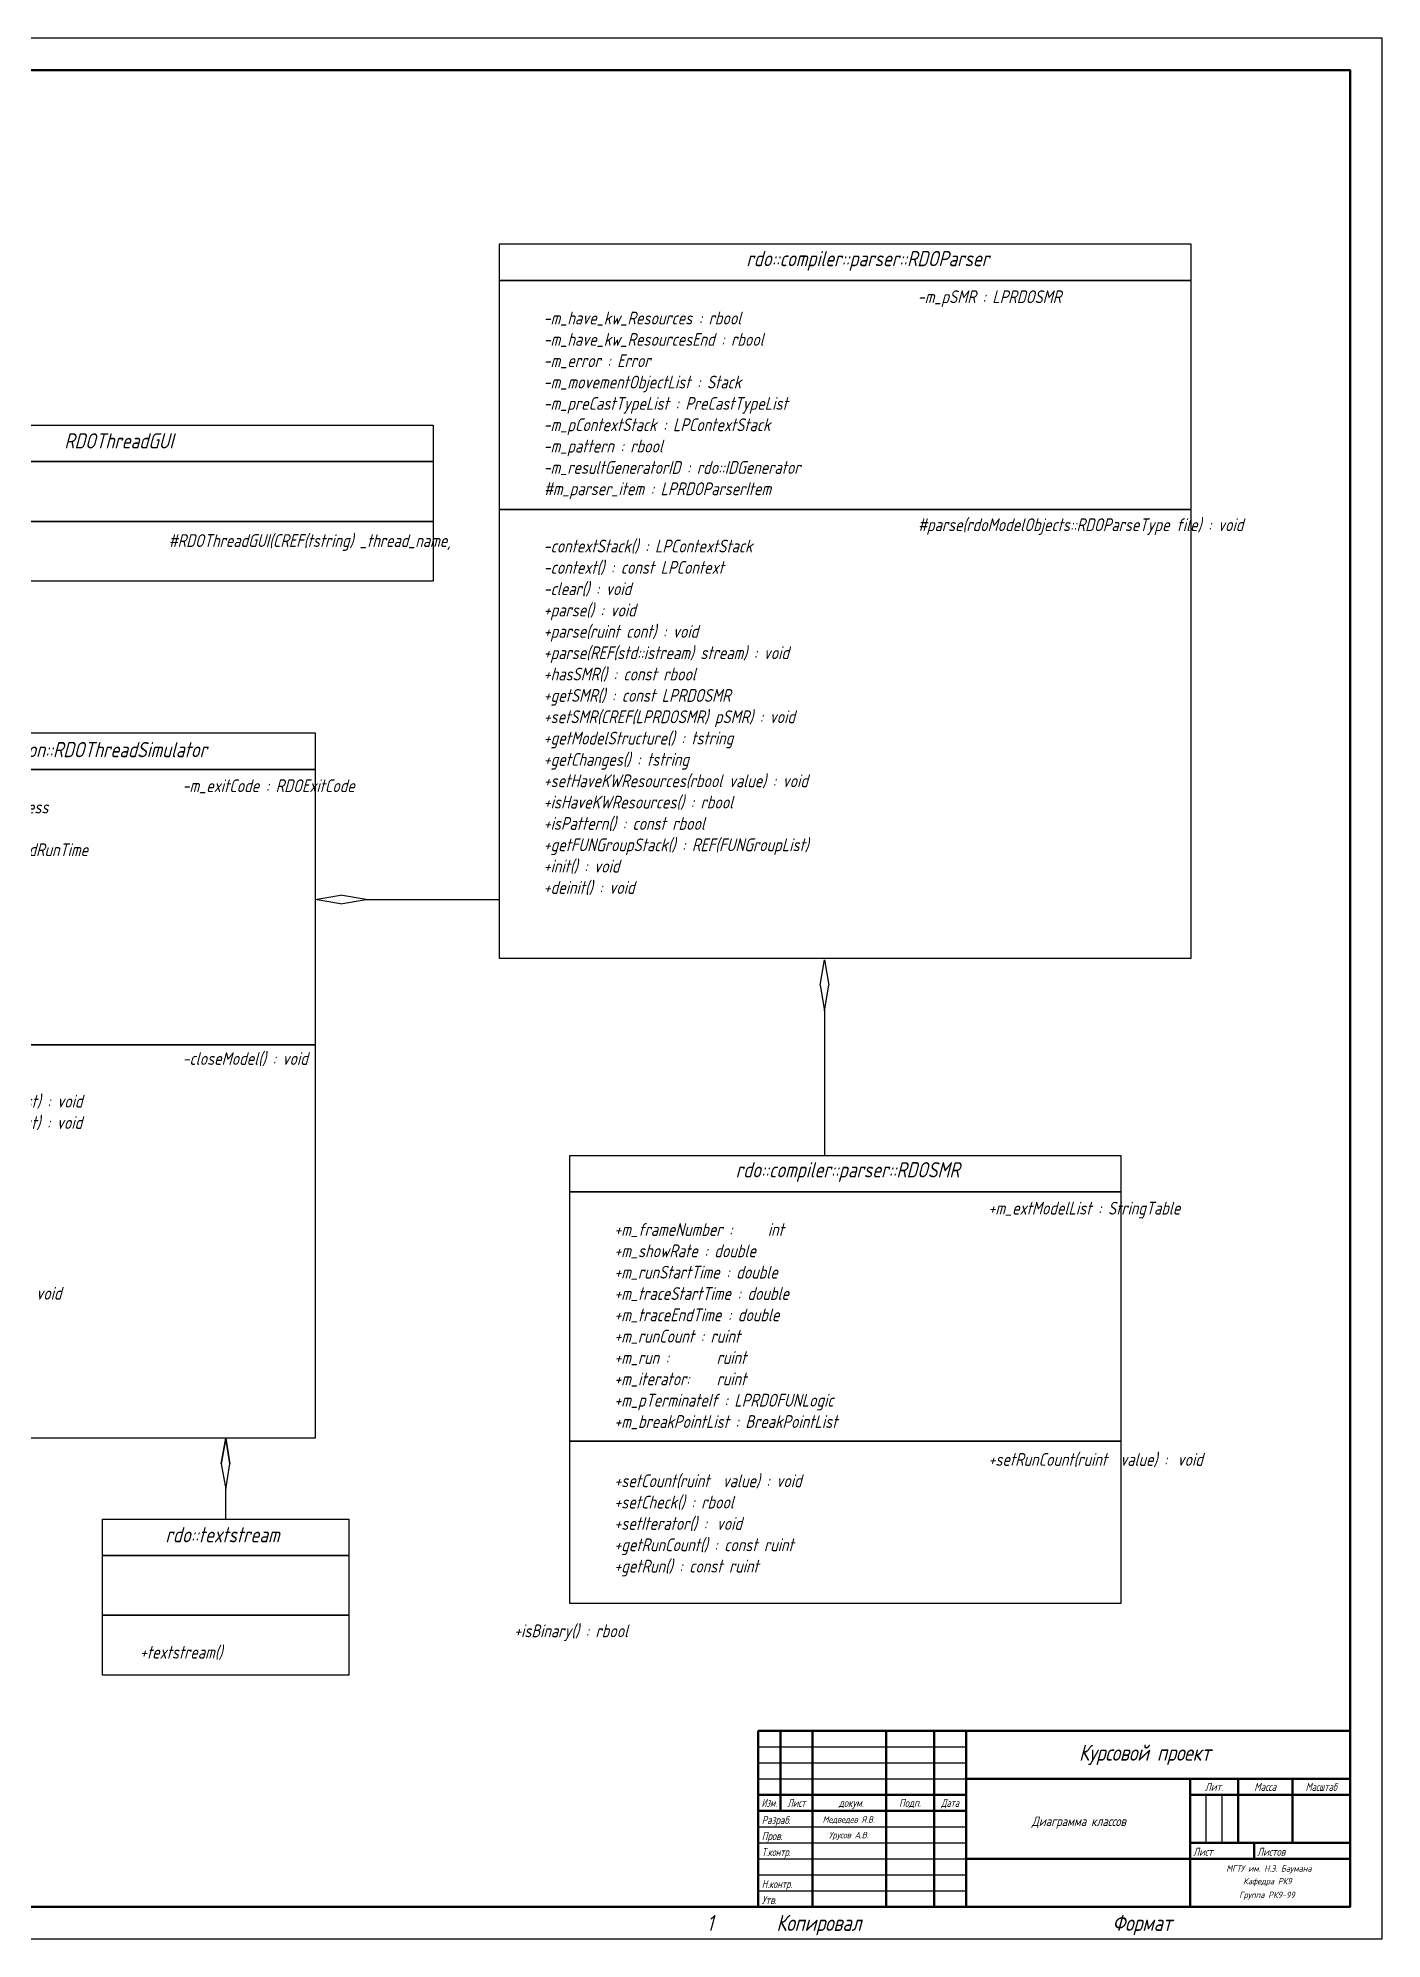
# Model space of a CAD drawing. Header units: millimetres. Extents: x 7434 to 16916, y 795 to 4488.
# Drawn here: x 14979 to 16029, y 1261 to 2746 of the extents above; entities that cross this region are included whole.
import ezdxf
from ezdxf.enums import TextEntityAlignment as Align

# ---------------------------------------------------------------- set-up
doc = ezdxf.new("R2010")
doc.units = ezdxf.units.MM
doc.layers.add('Блок-схема', color=7, linetype='Continuous')
doc.styles.add('GOST 2.304', font='CS_Gost2304.shx', dxfattribs={"oblique": 15})

msp = doc.modelspace()

# ---------------------------------------------------------------- linework, layer by layer
at = {"color": 7, "lineweight": 30}
for p, q in [((15195.4, 2072.6), (15215.4, 2075.9)), ((15215.4, 2069.3), (15195.4, 2072.6)), ((15235.4, 2072.6), (15215.4, 2075.9)), ((15215.4, 2069.3), (15235.4, 2072.6)), ((15235.4, 2072.6), (15339.4, 2072.6)), ((15590.1, 2005.6), (15593.5, 2025.6)), ((15593.5, 2025.6), (15596.8, 2005.6)), ((15590.1, 2005.6), (15593.5, 1985.6)), ((15593.5, 1985.6), (15596.8, 2005.6)), ((15593.5, 1985.6), (15593.5, 1872.7)), ((15125.6, 1651.9), (15122.2, 1631.9)), ((15122.2, 1631.9), (15125.6, 1651.9)), ((15128.9, 1631.9), (15125.6, 1651.9)), ((15125.6, 1651.9), (15128.9, 1631.9)), ((15122.2, 1631.9), (15125.6, 1611.9)), ((15125.6, 1611.9), (15128.9, 1631.9)), ((15125.6, 1588.6), (15125.6, 1611.9))]:
    msp.add_line(p, q, dxfattribs=at)
at = {"color": 7, "linetype": 'Continuous', "lineweight": 60}
for p, q in [((15541.5, 1423.1), (16004, 1423.1)), ((15541.5, 1285.6), (15541.5, 1423.1)), ((15559, 1360.6), (15559, 1423.1)), ((15584, 1285.6), (15584, 1423.1)), ((15641.5, 1285.6), (15641.5, 1423.1)), ((15679, 1285.6), (15679, 1423.1)), ((15704, 1285.6), (15704, 1423.1)), ((16004, 1285.6), (16004, 1423.1)), ((15704, 1385.6), (16004, 1385.6)), ((15879, 1285.6), (15879, 1385.6)), ((15916.5, 1335.6), (15916.5, 1385.6)), ((15959, 1335.6), (15959, 1385.6)), ((15541.5, 1373.1), (15704, 1373.1)), ((15879, 1373.1), (16004, 1373.1)), ((15541.5, 1360.6), (15704, 1360.6)), ((15704, 1323.1), (16004, 1323.1)), ((15879, 1335.6), (16004, 1335.6)), ((15929, 1323.1), (15929, 1335.6)), ((15541.5, 1285.6), (16004, 1285.6))]:
    msp.add_line(p, q, dxfattribs=at)
at = {"color": 7, "linetype": 'Continuous', "lineweight": 25}
for p, q in [((15541.5, 1410.6), (15704, 1410.6)), ((15541.5, 1398.1), (15704, 1398.1)), ((15541.5, 1385.6), (15704, 1385.6)), ((15891.5, 1335.6), (15891.5, 1373.1)), ((15904, 1335.6), (15904, 1373.1)), ((15541.5, 1348.1), (15704, 1348.1)), ((15541.5, 1335.6), (15704, 1335.6)), ((15541.5, 1323.1), (15704, 1323.1)), ((15541.5, 1310.6), (15704, 1310.6)), ((15541.5, 1298.1), (15704, 1298.1)), ((16029, 1260.6), (16029, 1285.6))]:
    msp.add_line(p, q, dxfattribs=at)
msp.add_lwpolyline([(13929, 1260.6), (16029, 1260.6), (16029, 2745.6), (13929, 2745.6), (13929, 1260.6)], dxfattribs=at)
at = {"color": 7, "linetype": 'Continuous', "lineweight": 60}
msp.add_lwpolyline([(14029, 1285.6), (16004, 1285.6), (16004, 2720.6), (14029, 2720.6), (14029, 1285.6)], dxfattribs=at)
at = {"color": 7, "lineweight": 30}
for points in [[(15339.4, 2584.7), (15879.7, 2584.7), (15879.7, 2556.3), (15339.4, 2556.3)], [(15339.4, 2556.3), (15879.7, 2556.3), (15879.7, 2377.2), (15339.4, 2377.2)], [(14764.9, 2443.1), (15287.6, 2443.1), (15287.6, 2414.7), (14764.9, 2414.7)], [(14764.9, 2414.7), (15287.6, 2414.7), (15287.6, 2368), (14764.9, 2368)], [(15339.4, 2377.2), (15879.7, 2377.2), (15879.7, 2026.6), (15339.4, 2026.6)], [(14764.9, 2368), (15287.6, 2368), (15287.6, 2321.3), (14764.9, 2321.3)], [(14764.9, 2202.7), (15195.4, 2202.7), (15195.4, 2174.3), (14764.9, 2174.3)], [(14764.9, 2174.3), (15195.4, 2174.3), (15195.4, 1959.2), (14764.9, 1959.2)], [(14764.9, 1959.2), (15195.4, 1959.2), (15195.4, 1651.9), (14764.9, 1651.9)], [(15394.6, 1872.7), (15825, 1872.7), (15825, 1844.3), (15394.6, 1844.3)], [(15394.6, 1844.3), (15825, 1844.3), (15825, 1649.5), (15394.6, 1649.5)], [(15394.6, 1649.5), (15825, 1649.5), (15825, 1522.7), (15394.6, 1522.7)], [(15029.3, 1588.6), (15221.8, 1588.6), (15221.8, 1560.2), (15029.3, 1560.2)], [(15029.3, 1560.2), (15221.8, 1560.2), (15221.8, 1513.5), (15029.3, 1513.5)], [(15029.3, 1513.5), (15221.8, 1513.5), (15221.8, 1466.8), (15029.3, 1466.8)]]:
    msp.add_lwpolyline(points, close=True, dxfattribs=at)

# ---------------------------------------------------------------- texts
at = {"color": 7, "linetype": 'Continuous', "lineweight": 25, "style": 'GOST 2.304', "oblique": 15}
for s, height, p in [('Лит.', 6.25, (15897.7, 1379.4)), ('Масса', 6.25, (15937.7, 1379.4)), (' докум.', 6.25, (15612.7, 1366.9)), ('Подп.', 6.25, (15660.2, 1366.9)), ('1', 12.5, (15504, 1273.1))]:
    msp.add_text(s, height=height, dxfattribs=at).set_placement(p, align=Align.MIDDLE_CENTER)
for s, width, p in [('Масштаб', 0.91954, (15981.5, 1379.4)), ('Изм.', 0.75, (15550.2, 1366.9)), ('Лист', 0.9, (15571.5, 1366.9)), ('Дата', 0.8, (15691.5, 1366.9))]:
    msp.add_text(s, height=6.25, dxfattribs=dict(at, width=width)).set_placement(p, align=Align.MIDDLE_CENTER)
for s, p in [('Разраб.', (15544.4, 1350.4)), ('Пров.', (15544.4, 1337.9)), ('Лист', (15881.5, 1325.6)), ('Листов', (15931.5, 1325.6)), ('Утв.', (15544.4, 1287.9))]:
    msp.add_text(s, height=6.25, dxfattribs=at).set_placement(p)
for s, width, p in [('Т.контр.', 0.9, (15544.4, 1325.4)), ('Н.контр.', 0.95, (15544.4, 1300.4))]:
    msp.add_text(s, height=6.25, dxfattribs=dict(at, width=width)).set_placement(p)
for s, p in [('Копировал', (15589, 1266.9)), ('Формат', (15841.5, 1266.9))]:
    msp.add_text(s, height=12.5, dxfattribs=at).set_placement(p, align=Align.CENTER)
at = {"color": 7, "lineweight": 0}
note = msp.add_mtext_dynamic_manual_height_columns('                                                         ', width=517.728, gutter_width=12.5, heights=[5.5, 287.4], dxfattribs=dict(at, insert=(14843.7, 2548.5), char_height=10, attachment_point=1, style='GOST 2.304'))
for column, words in zip(note.columns.linked_columns, ['-m_pSMR : LPRDOSMR\\P-m_have_kw_Resources : rbool\\P-m_have_kw_ResourcesEnd : rbool\\P-m_error : Error\\P-m_movementObjectList : Stack\\P-m_preCastTypeList : PreCastTypeList\\P-m_pContextStack : LPContextStack\\P-m_pattern : rbool\\P-m_resultGeneratorID : rdo::IDGenerator\\P#m_parser_item : LPRDOParserItem   ']):
    column.text = words
note = msp.add_mtext_dynamic_manual_height_columns('                                                         ', width=517.728, gutter_width=12.5, heights=[5.5, 602.4], dxfattribs=dict(at, insert=(14843.7, 2370.4), char_height=10, attachment_point=1, style='GOST 2.304'))
for column, words in zip(note.columns.linked_columns, ['#parse(rdoModelObjects::RDOParseType file) : void\\P-contextStack() : LPContextStack\\P-context() : const LPContext\\P-clear() : void\\P+parse() : void\\P+parse(ruint cont) : void\\P+parse(REF(std::istream) stream) : void\\P+hasSMR() : const rbool\\P+getSMR() : const LPRDOSMR\\P+setSMR(CREF(LPRDOSMR) pSMR) : void\\P+getModelStructure() : tstring\\P+getChanges() : tstring\\P+setHaveKWResources(rbool value) : void\\P+isHaveKWResources() : rbool\\P+isPattern() : const rbool\\P+getFUNGroupStack() : REF(FUNGroupList)\\P+init() : void\\P+deinit() : void']):
    column.text = words
note = msp.add_mtext_dynamic_manual_height_columns('                                                        ', width=517.728, gutter_width=12.5, heights=[5.5, 336.7], dxfattribs=dict(at, insert=(14263.4, 2358), char_height=10, attachment_point=1, style='GOST 2.304'))
for column, words in zip(note.columns.linked_columns, ['#RDOThreadGUI(CREF(tstring) _thread_name, PTR(RDOThread))']):
    column.text = words
note = msp.add_mtext_dynamic_manual_height_columns('                                                         ', width=517.728, gutter_width=12.5, heights=[5.5, 287.4], dxfattribs=dict(at, insert=(14269.3, 2166.5), char_height=10, attachment_point=1, style='GOST 2.304'))
for column, words in zip(note.columns.linked_columns, ['-m_exitCode : RDOExitCode\\P-m_pGUIProcess  : LPProcGUIProcess\\P-m_pBlock  : LPProcGUIBlock\\P-m_pThreadRuntime : LPRDOThreadRunTime\\P-m_pRuntime : LPRDORuntime\\P-m_pParser : LPRDOParser\\P-m_resultString : textstream\\P-m_resultInfoString : textstream\\P-m_run : ruint\\P-m_runCount : ruint\\P-m_showRate : double\\P-m_showMode : ShowMode']):
    column.text = words
note = msp.add_mtext_dynamic_manual_height_columns('                                                         ', width=517.728, gutter_width=12.5, heights=[5.5, 336.7], dxfattribs=dict(at, insert=(14269.3, 1953.4), char_height=10, attachment_point=1, style='GOST 2.304'))
for column, words in zip(note.columns.linked_columns, ['-closeModel() : void\\P#codeCompletion() : void\\P#corbaGetRTP(PTR(GetRTP) RTPList) : void\\P#corbaGetRSS(PTR(GetRTP) RTPList) : void\\P#getErrors() : SyntaxMessageList\\P+getInitialFrameNumber() : int\\P+getInitialRunCount() : ruint\\P+getInitialShowMode() : ShowMode\\P+getInitialShowRate() : double\\P#parseModel() : rbool\\P#parseModel_i() : rbool\\P#proc(REF(RDOMessageInfo) msg) : void\\P+RDOThreadSimulator()\\P#runModel() : void\\P#stopModel() : void\\P-terminateModel() : void']):
    column.text = words
note = msp.add_mtext_dynamic_manual_height_columns('                                                         ', width=517.728, gutter_width=12.5, heights=[5.5, 287.4], dxfattribs=dict(at, insert=(14898.9, 1836.5), char_height=10, attachment_point=1, style='GOST 2.304'))
for column, words in zip(note.columns.linked_columns, ['+m_extModelList : StringTable\\P+m_frameNumber :^Iint\\P+m_showRate : double\\P+m_runStartTime : double\\P+m_traceStartTime : double\\P+m_traceEndTime : double\\P+m_runCount : ruint\\P+m_run :^Iruint\\P+m_iterator:^Iruint\\P+m_pTerminateIf : LPRDOFUNLogic\\P+m_breakPointList : BreakPointList']):
    column.text = words
note = msp.add_mtext_dynamic_manual_height_columns('                                                         ', width=517.728, gutter_width=12.5, heights=[5.5, 336.7], dxfattribs=dict(at, insert=(14898.9, 1640.2), char_height=10, attachment_point=1, style='GOST 2.304'))
for column, words in zip(note.columns.linked_columns, ['+setRunCount(ruint  value) :^Ivoid\\P+setCount(ruint  value) : void\\P+setCheck() : rbool\\P+setIterator() :^Ivoid\\P+getRunCount() : const ruint\\P+getRun() : const ruint']):
    column.text = words
note = msp.add_mtext_dynamic_manual_height_columns('                                                         ', width=517.728, gutter_width=12.5, heights=[5.5, 336.7], dxfattribs=dict(at, insert=(14528.3, 1506.3), char_height=10, attachment_point=1, style='GOST 2.304'))
for column, words in zip(note.columns.linked_columns, ['+isBinary() : rbool\\P+textstream()']):
    column.text = words
at = {"color": 7, "attachment_point": 5, "style": 'GOST 2.304'}
for s, insert, char_height in [('\\A1;Курсовой проект', (15843.6, 1404.4), 12.5), ('\\A1;Медведев Я.В.', (15612.3, 1353.5), 5), ('\\A1;Диаграмма классов', (15792.1, 1351.5), 7.5), ('\\A1;Урусов А.В.', (15612.3, 1341.1), 5), ('\\A1;МГТУ им. Н.Э. Баумана', (15940.6, 1315), 5), ('\\A1;Кафедра РК9', (15939.5, 1305.1), 5), ('\\A1;Группа РК9-99', (15939.1, 1294.4), 5)]:
    msp.add_mtext(s, dxfattribs=dict(at, insert=insert, char_height=char_height))
at = {"layer": 'Блок-схема', "color": 7, "char_height": 11.906, "width": 140.442, "attachment_point": 5, "style": 'GOST 2.304'}
for s, insert in [('{\\C7;rdo::compiler::parser::RDOParser}', (15627.2, 2571.5)), ('{\\C7;RDOThreadGUI}', (15042.1, 2430.9)), ('{\\C7;rdo::service::simulation::RDOThreadSimulator}', (14981.9, 2189.7)), ('{\\C7;rdo::compiler::parser::RDOSMR}', (15611.5, 1859.7)), ('rdo::textstream', (15123.1, 1576.4))]:
    msp.add_mtext(s, dxfattribs=dict(at, insert=insert))

doc.saveas('drawing.dxf')
